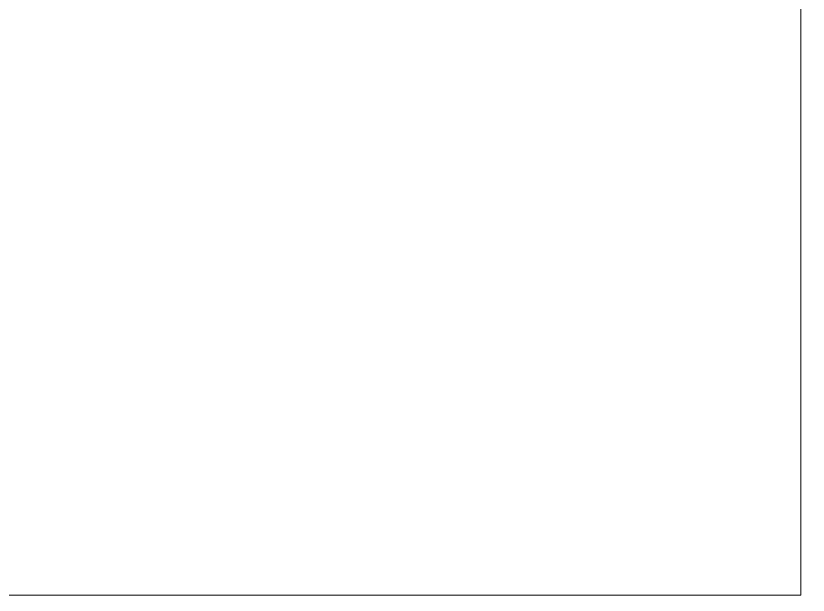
# Model space of a CAD drawing. Header units: centimetres. Extents: x -13594 to 4017, y -3206 to 1780.
# Drawn here: x 2320.09 to 2338.94, y -2231.58 to -2217.79 of the extents above; entities that cross this region are included whole.
import ezdxf

# ---------------------------------------------------------------- set-up
doc = ezdxf.new("R2010")
doc.units = ezdxf.units.CM

msp = doc.modelspace()

# ---------------------------------------------------------------- linework, layer by layer
at = {"color": 7, "linetype": 'Continuous', "lineweight": 0}
for q in [(2338.767, -2215.172), (2300.489, -2231.577)]:
    msp.add_line((2338.767, -2231.577), q, dxfattribs=at)
for radius in [406.205, 406.022, 404.866, 400.131]:
    msp.add_circle((1945.049, -1822.821), radius, dxfattribs=at)

doc.saveas('drawing.dxf')
